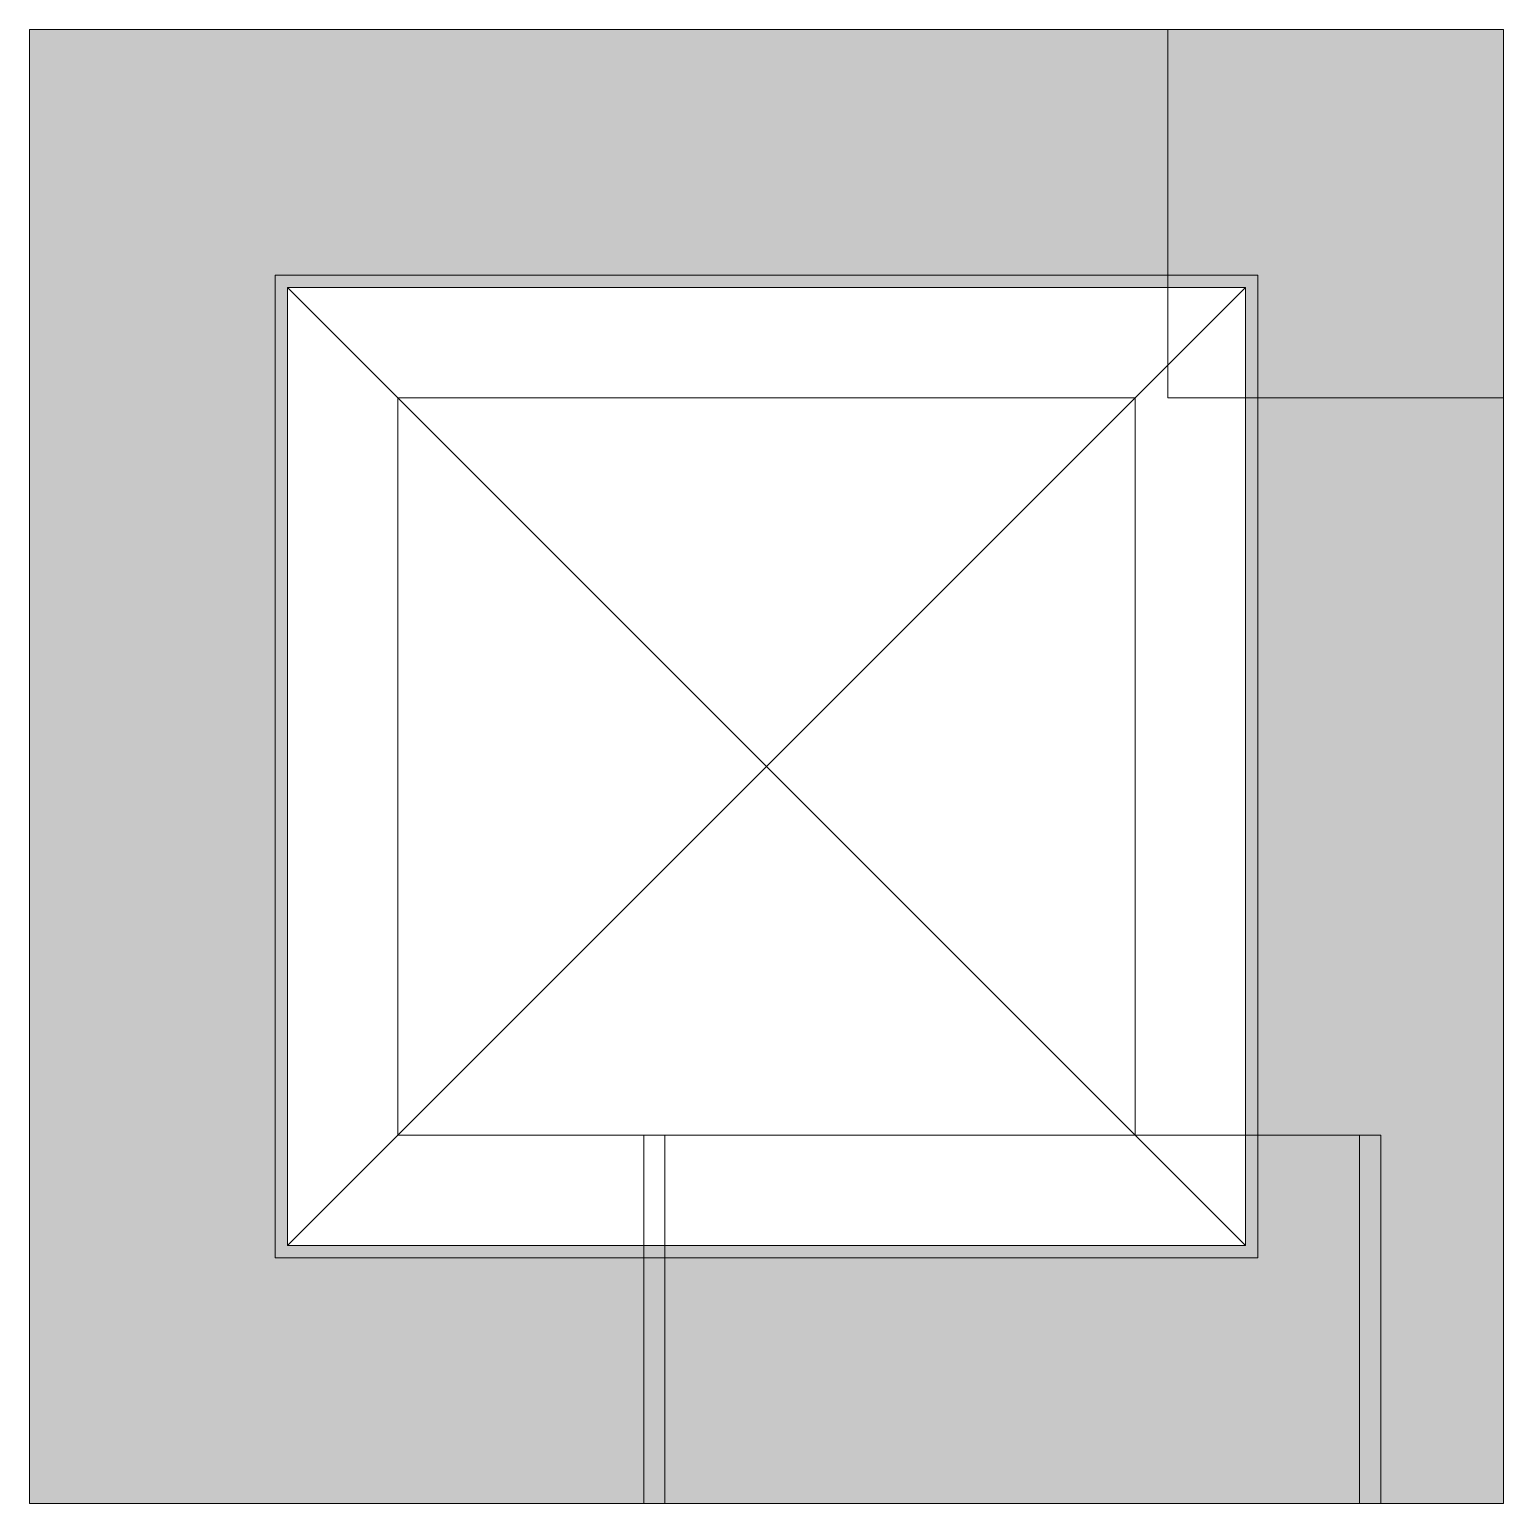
# Model space of a CAD drawing. Header units: millimetres. Extents: x -677815 to 406757, y -145898 to 39000.
# Drawn here: x 148252 to 148852, y -2041 to -1441 of the extents above; entities that cross this region are included whole.
import ezdxf

# ---------------------------------------------------------------- set-up
doc = ezdxf.new("R2010")
doc.units = ezdxf.units.MM
doc.header["$LTSCALE"] = 8
for name, color, linetype, lineweight in [('Xref building Toll$0$A-DETL', 8, 'Continuous', 9), ('Xref building Toll$0$A-DETL-GENF', 8, 'Continuous', 9), ('Xref building Toll$0$P-SANR-FIXT', 8, 'Continuous', 9), ('Xref building Toll$0$P-SANR-FIXT-HDLN', 8, 'Continuous', 9)]:
    doc.layers.add(name, color=color, linetype=linetype, lineweight=lineweight)

# ---------------------------------------------------------------- blocks, each defined once
blk = doc.blocks.new('Xref building Toll$0$IVS-PLF-Floor Based-Site Sump Pit - 300x300x300mm-2161621-MASTER GROUND FLOOR')
at = {"layer": 'Xref building Toll$0$P-SANR-FIXT'}
for p, q in [((300, 300), (-300, 300)), ((-300, 300), (-300, -300)), ((-300, -300), (-300, 300)), ((-300, 300), (163.4, 300)), ((-300, 300), (-300, 300)), ((163.4, 300), (163.4, 150)), ((300, 300), (163.4, 300)), ((300, -300), (300, 300)), ((300, 300), (300, 300)), ((300, 150), (300, 300)), ((-200, 200), (200, 200)), ((-200, -200), (-200, 200)), ((200, 200), (-200, 200)), ((-200, 200), (-200, -200)), ((-200, 200), (-200, 200)), ((200, 200), (200, -200)), ((200, -200), (200, 200)), ((200, 200), (200, 200)), ((195, 195), (-195, 195)), ((-195, 195), (-195, -195)), ((-195, -195), (-195, 195)), ((-195, 195), (195, 195)), ((-195, 195), (-195, 195)), ((195, -195), (195, 195)), ((195, 195), (195, -195)), ((195, 195), (195, 195)), ((150, 150), (-150, 150)), ((-150, 150), (-150, -150)), ((150, 150), (-150, 150)), ((-150, 150), (-150, 150)), ((-150, 150), (-150, -150)), ((150, -150), (150, 150)), ((150, -150), (150, 150)), ((150, 150), (150, 150)), ((163.4, 150), (300, 150)), ((300, 150), (163.4, 150)), ((300, 150), (300, -300)), ((300, 150), (300, 150)), ((-150, -150), (-11.8, -150)), ((-150, -150), (-150, -150)), ((-150, -150), (150, -150)), ((-50, -150), (-50, -300)), ((-50, -150), (-11.8, -150)), ((-41.42, -150), (-50, -150)), ((241.42, -150), (-41.42, -150)), ((-41.42, -150), (-41.42, -300)), ((-11.8, -150), (150, -150)), ((150, -150), (-11.8, -150)), ((150, -150), (150, -150)), ((150, -150), (150, -150)), ((150, -150), (250, -150)), ((241.42, -300), (241.42, -150)), ((250, -150), (241.42, -150)), ((250, -300), (250, -150)), ((-195, -195), (195, -195)), ((195, -195), (-195, -195)), ((-195, -195), (-195, -195)), ((195, -195), (195, -195)), ((200, -200), (-200, -200)), ((-200, -200), (200, -200)), ((-200, -200), (-200, -200)), ((200, -200), (200, -200)), ((-300, -300), (300, -300)), ((-41.42, -300), (-300, -300)), ((-300, -300), (-300, -300)), ((-41.42, -300), (-50, -300)), ((-50, -300), (250, -300)), ((300, -300), (241.42, -300)), ((250, -300), (241.42, -300)), ((300, -300), (300, -300))]:
    blk.add_line(p, q, dxfattribs=at)
at = {"layer": 'Xref building Toll$0$P-SANR-FIXT-HDLN'}
for p, q in [((-195, -195), (195, 195)), ((-195, 195), (195, -195))]:
    blk.add_line(p, q, dxfattribs=at)
blk = doc.blocks.new('Xref building Toll$0$building block 28092016')
at = {"layer": 'Xref building Toll$0$A-DETL-GENF'}
h = blk.add_hatch(color=7, dxfattribs=at)
h.paths.add_polyline_path([(870906.17, -673540.4), (871401.17, -673540.4), (871401.17, -672940.4), (870801.17, -672940.4), (870801.17, -673540.4), (870901.17, -673540.4)], flags=0)
h.paths.add_polyline_path([(871296.17, -673435.4), (870906.17, -673435.4), (870906.17, -673045.4), (871296.17, -673045.4), (871296.17, -673390.4)], flags=0)
at = {"layer": 'Xref building Toll$0$A-DETL'}
for p, q in [((871401.17, -672940.4), (870801.17, -672940.4)), ((870801.17, -672940.4), (870801.17, -673540.4)), ((871401.17, -673540.4), (871401.17, -672940.4)), ((870906.17, -673435.4), (870906.17, -673045.4)), ((870906.17, -673045.4), (871296.17, -673045.4)), ((870906.17, -673045.4), (871296.17, -673435.4)), ((871296.17, -673045.4), (870906.17, -673435.4)), ((871296.17, -673045.4), (871296.17, -673435.4)), ((871296.17, -673435.4), (870906.17, -673435.4)), ((870801.17, -673540.4), (871401.17, -673540.4))]:
    blk.add_line(p, q, dxfattribs=at)
at = {"layer": 'Xref building Toll$0$P-SANR-FIXT'}
blk.add_blockref('Xref building Toll$0$IVS-PLF-Floor Based-Site Sump Pit - 300x300x300mm-2161621-MASTER GROUND FLOOR', (871101.17, -673240.4), dxfattribs=at)
blk = doc.blocks.new('Xref building Toll')
blk.add_blockref('Xref building Toll$0$building block 28092016', (-722549.64, 671499.46))

msp = doc.modelspace()

# ---------------------------------------------------------------- block references
msp.add_blockref('Xref building Toll', (0, 0))

doc.saveas('drawing.dxf')
